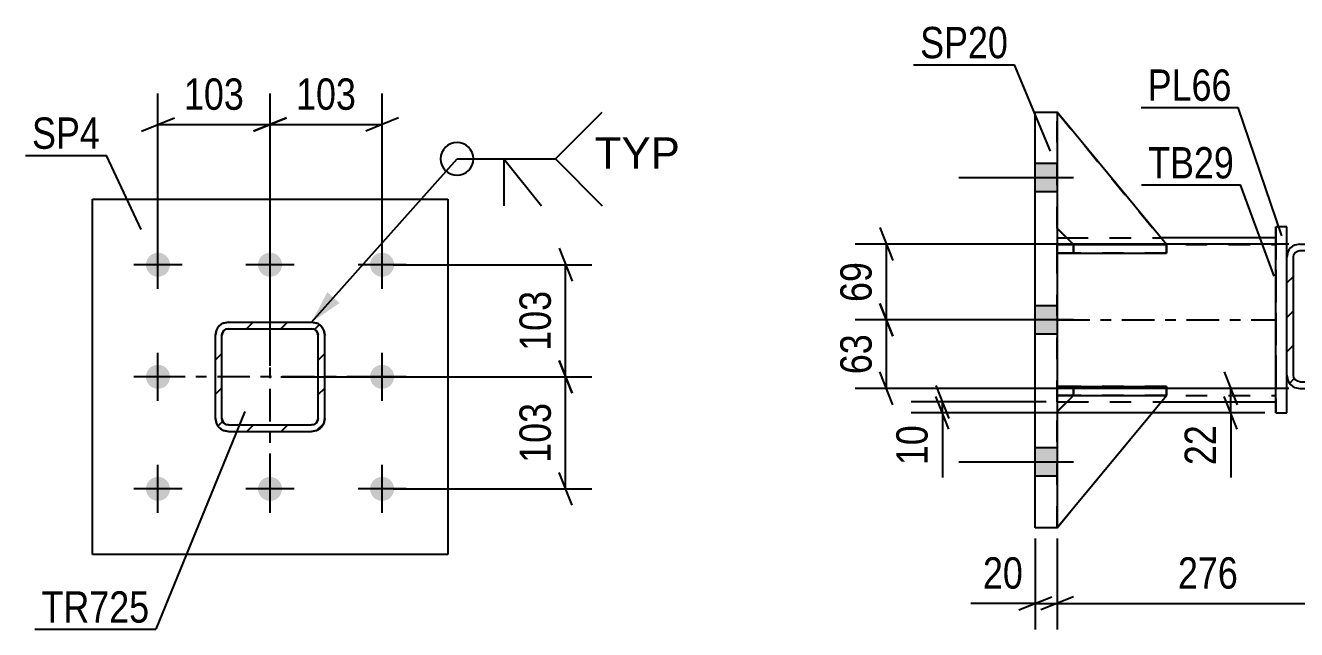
# Model space of a CAD drawing. Header units: millimetres. Extents: x 0 to 841, y 0 to 594.
# Drawn here: x 109.6 to 225.9, y 118.9 to 174.2 of the extents above; entities that cross this region are included whole.
import ezdxf

# ---------------------------------------------------------------- set-up
doc = ezdxf.new("R2010")
doc.units = ezdxf.units.MM
doc.linetypes.add('DXK_LINE_DOT2', pattern=[3.9198, 1.9599, -1.9599])
doc.linetypes.add('DXK_LINE_DOT3', pattern=[5.9187, 2.979, -0.9799, 0.9799, -0.9799])
doc.styles.add('Arial', font='arial.ttf', dxfattribs={"height": 0.2})
doc.styles.add('Arial Narrow', font='ARIALN.TTF', dxfattribs={"height": 0.2})

# ---------------------------------------------------------------- blocks, each defined once
blk = doc.blocks.new('Bolt-248143587-2748 - 2631')
at = {"linetype": 'Continuous'}
for points in [[(121.72, 151.18, -1), (121.72, 153.38, -1)], [(131.97, 151.18, -1), (131.97, 153.38, -1)], [(142.22, 151.18, -1), (142.22, 153.38, -1)], [(121.72, 140.93, -1), (121.72, 143.13, -1)], [(142.22, 140.93, -1), (142.22, 143.13, -1)], [(121.72, 130.68, -1), (121.72, 132.88, -1)], [(131.97, 130.68, -1), (131.97, 132.88, -1)], [(142.22, 130.68, -1), (142.22, 132.88, -1)]]:
    blk.add_hatch(color=1, dxfattribs=at).paths.add_polyline_path(points)
at = {"color": 1, "linetype": 'Continuous'}
for p, q in [((121.72, 150.08), (121.72, 154.48)), ((131.97, 150.08), (131.97, 154.48)), ((142.22, 150.08), (142.22, 154.48)), ((123.92, 152.28), (119.52, 152.28)), ((134.17, 152.28), (129.77, 152.28)), ((144.42, 152.28), (140.02, 152.28)), ((121.72, 139.83), (121.72, 144.23)), ((142.22, 139.83), (142.22, 144.23)), ((123.92, 142.03), (119.52, 142.03)), ((144.42, 142.03), (140.02, 142.03)), ((121.72, 129.58), (121.72, 133.98)), ((131.97, 129.58), (131.97, 133.98)), ((142.22, 129.58), (142.22, 133.98)), ((123.92, 131.78), (119.52, 131.78)), ((134.17, 131.78), (129.77, 131.78)), ((144.42, 131.78), (140.02, 131.78))]:
    blk.add_line(p, q, dxfattribs=at)
blk = doc.blocks.new('Part-248143587-2681 - 2631')
at = {"linetype": 'Continuous'}
h = blk.add_hatch(dxfattribs=at)
h.set_pattern_fill('', scale=0.7, style=0, pattern_type=0)
h.set_pattern_definition([(45, (136.229, 137.1182), (-1.57154, 1.57154), [])])
h.paths.add_polyline_path([(135.77, 137.03), (136.23, 137.12), (136.62, 137.38), (136.88, 137.77), (136.97, 138.23), (136.97, 145.83), (136.88, 146.29), (136.62, 146.68), (136.23, 146.94), (135.77, 147.03), (128.17, 147.03), (127.71, 146.94), (127.32, 146.68), (127.06, 146.29), (126.97, 145.83), (126.97, 138.23), (127.06, 137.77), (127.32, 137.38), (127.71, 137.12), (128.17, 137.03)])
h.paths.add_polyline_path([(128.17, 137.63), (127.94, 137.67), (127.75, 137.8), (127.62, 138), (127.57, 138.23), (127.57, 145.83), (127.62, 146.06), (127.75, 146.25), (127.94, 146.38), (128.17, 146.43), (135.77, 146.43), (136, 146.38), (136.19, 146.25), (136.32, 146.06), (136.37, 145.83), (136.37, 138.23), (136.32, 138), (136.19, 137.8), (136, 137.67), (135.77, 137.63)])
at = {"color": 7, "linetype": 'DXK_LINE_DOT3'}
for p, q in [((131.97, 132.03), (131.97, 152.03)), ((141.97, 142.03), (121.97, 142.03))]:
    blk.add_line(p, q, dxfattribs=at)
at = {"color": 7, "linetype": 'DXK_LINE_DOT2'}
for p, q in [((127.71, 146.94), (128.17, 147.03)), ((128.17, 147.03), (135.77, 147.03)), ((135.77, 147.03), (136.23, 146.94)), ((126.97, 145.83), (127.06, 146.29)), ((126.97, 138.23), (126.97, 145.83)), ((127.62, 146.06), (127.57, 145.83)), ((127.57, 138.23), (127.57, 145.83)), ((127.75, 146.25), (127.62, 146.06)), ((127.94, 146.38), (127.75, 146.25)), ((128.17, 146.43), (127.94, 146.38)), ((128.17, 146.43), (135.77, 146.43)), ((136, 146.38), (135.77, 146.43)), ((136.19, 146.25), (136, 146.38)), ((136.32, 146.06), (136.19, 146.25)), ((136.37, 145.83), (136.32, 146.06)), ((136.37, 138.23), (136.37, 145.83)), ((136.88, 146.29), (136.97, 145.83)), ((136.97, 138.23), (136.97, 145.83)), ((127.06, 137.77), (126.97, 138.23)), ((127.57, 138.23), (127.62, 138)), ((127.62, 138), (127.75, 137.8)), ((127.75, 137.8), (127.94, 137.67)), ((127.94, 137.67), (128.17, 137.63)), ((128.17, 137.63), (135.77, 137.63)), ((135.77, 137.63), (136, 137.67)), ((136, 137.67), (136.19, 137.8)), ((136.19, 137.8), (136.32, 138)), ((136.32, 138), (136.37, 138.23)), ((136.97, 138.23), (136.88, 137.77)), ((128.17, 137.03), (127.71, 137.12)), ((128.17, 137.03), (135.77, 137.03)), ((136.23, 137.12), (135.77, 137.03))]:
    blk.add_line(p, q, dxfattribs=at)
at = {"color": 2, "linetype": 'Continuous'}
for p, q in [((128.17, 147.03), (127.71, 146.94)), ((128.17, 147.03), (135.77, 147.03)), ((136.23, 146.94), (135.77, 147.03)), ((127.06, 146.29), (126.97, 145.83)), ((126.97, 138.23), (126.97, 145.83)), ((127.57, 145.83), (127.62, 146.06)), ((127.57, 138.23), (127.57, 145.83)), ((127.62, 146.06), (127.75, 146.25)), ((127.75, 146.25), (127.94, 146.38)), ((127.94, 146.38), (128.17, 146.43)), ((128.17, 146.43), (135.77, 146.43)), ((135.77, 146.43), (136, 146.38)), ((136, 146.38), (136.19, 146.25)), ((136.19, 146.25), (136.32, 146.06)), ((136.32, 146.06), (136.37, 145.83)), ((136.37, 138.23), (136.37, 145.83)), ((136.97, 145.83), (136.88, 146.29)), ((136.97, 138.23), (136.97, 145.83)), ((126.97, 138.23), (127.06, 137.77)), ((127.62, 138), (127.57, 138.23)), ((127.75, 137.8), (127.62, 138)), ((127.94, 137.67), (127.75, 137.8)), ((128.17, 137.63), (127.94, 137.67)), ((128.17, 137.63), (135.77, 137.63)), ((136, 137.67), (135.77, 137.63)), ((136.19, 137.8), (136, 137.67)), ((136.32, 138), (136.19, 137.8)), ((136.37, 138.23), (136.32, 138)), ((136.88, 137.77), (136.97, 138.23)), ((127.71, 137.12), (128.17, 137.03)), ((128.17, 137.03), (135.77, 137.03)), ((135.77, 137.03), (136.23, 137.12))]:
    blk.add_line(p, q, dxfattribs=at)
at = {"color": 7, "linetype": 'DXK_LINE_DOT2'}
for centre, start, end in [((128.17, 145.83), 112.5, 157.5), ((135.77, 145.83), 22.5, 67.5), ((128.17, 138.23), 202.5, 247.5), ((135.77, 138.23), 292.5, 337.5)]:
    blk.add_arc(centre, 1.2, start, end, dxfattribs=at)
at = {"color": 2, "linetype": 'Continuous'}
for centre, start, end in [((128.17, 145.83), 112.5, 157.5), ((135.77, 145.83), 22.5, 67.5), ((128.17, 138.23), 202.5, 247.5), ((135.77, 138.23), 292.5, 337.5)]:
    blk.add_arc(centre, 1.2, start, end, dxfattribs=at)
blk = doc.blocks.new('Part-248143587-2696 - 2631')
at = {"color": 2, "linetype": 'Continuous'}
for p, q in [((115.72, 125.78), (115.72, 158.28)), ((115.72, 158.28), (148.22, 158.28)), ((148.22, 158.28), (148.22, 125.78)), ((148.22, 125.78), (115.72, 125.78))]:
    blk.add_line(p, q, dxfattribs=at)
blk = doc.blocks.new('Part-248143587-2400 - 2365')
at = {"color": 7, "linetype": 'DXK_LINE_DOT2'}
for p, q in [((203.95, 154.13), (205.45, 154.13)), ((213.72, 154.13), (203.95, 154.13)), ((203.95, 154.13), (203.95, 154.13)), ((203.95, 154.13), (203.95, 153.33)), ((203.95, 154.13), (203.95, 153.33)), ((205.45, 154.13), (213.95, 154.13)), ((205.45, 154.13), (205.45, 153.33)), ((213.95, 154.13), (213.95, 153.33)), ((205.45, 153.33), (203.95, 153.33)), ((203.95, 153.33), (213.95, 153.33)), ((203.95, 153.33), (203.95, 153.33)), ((213.95, 153.33), (205.45, 153.33))]:
    blk.add_line(p, q, dxfattribs=at)
blk = doc.blocks.new('Part-248143587-2398 - 2365')
at = {"color": 2, "linetype": 'Continuous'}
for p, q in [((203.95, 153.33), (203.95, 154.13)), ((203.96, 154.13), (212.7, 154.13)), ((213.95, 154.13), (213.94, 154.13)), ((213.95, 153.33), (213.95, 154.13)), ((203.95, 153.33), (203.95, 153.33)), ((203.96, 153.33), (213.95, 153.33))]:
    blk.add_line(p, q, dxfattribs=at)
at = {"color": 7, "linetype": 'DXK_LINE_DOT2'}
for p, q in [((205.45, 154.13), (203.95, 154.13)), ((203.95, 154.13), (203.96, 154.13)), ((205.45, 153.33), (205.45, 154.13)), ((205.45, 154.13), (213.94, 154.13)), ((203.95, 153.33), (205.45, 153.33)), ((203.95, 153.33), (203.96, 153.33)), ((205.45, 153.33), (213.95, 153.33))]:
    blk.add_line(p, q, dxfattribs=at)
blk = doc.blocks.new('Bolt-248143587-2374 - 2365')
at = {"linetype": 'Continuous'}
for points in [[(203.96, 158.93), (203.96, 161.53), (201.96, 161.53), (201.96, 158.93)], [(203.96, 158.93), (203.96, 161.53), (201.96, 161.53), (201.96, 158.93)], [(203.96, 158.93), (203.96, 161.53), (201.96, 161.53), (201.96, 158.93)], [(203.96, 145.93), (203.96, 148.53), (201.96, 148.53), (201.96, 145.93)], [(203.96, 145.93), (203.96, 148.53), (201.96, 148.53), (201.96, 145.93)], [(203.96, 132.93), (203.96, 135.53), (201.96, 135.53), (201.96, 132.93)], [(203.96, 132.93), (203.96, 135.53), (201.96, 135.53), (201.96, 132.93)], [(203.96, 132.93), (203.96, 135.53), (201.96, 135.53), (201.96, 132.93)]]:
    blk.add_hatch(color=1, dxfattribs=at).paths.add_polyline_path(points)
at = {"color": 1, "linetype": 'Continuous'}
for p, q in [((203.96, 161.53), (201.96, 161.53)), ((203.96, 161.53), (201.96, 161.53)), ((203.96, 161.53), (201.96, 161.53)), ((205.46, 160.23), (194.96, 160.23)), ((205.46, 160.23), (194.96, 160.23)), ((205.46, 160.23), (194.96, 160.23)), ((203.96, 158.93), (201.96, 158.93)), ((203.96, 158.93), (201.96, 158.93)), ((203.96, 158.93), (201.96, 158.93)), ((203.96, 148.53), (201.96, 148.53)), ((203.96, 148.53), (201.96, 148.53)), ((205.46, 147.23), (194.96, 147.23)), ((205.46, 147.23), (194.96, 147.23)), ((203.96, 145.93), (201.96, 145.93)), ((203.96, 145.93), (201.96, 145.93)), ((203.96, 135.53), (201.96, 135.53)), ((203.96, 135.53), (201.96, 135.53)), ((203.96, 135.53), (201.96, 135.53)), ((205.46, 134.23), (194.96, 134.23)), ((205.46, 134.23), (194.96, 134.23)), ((205.46, 134.23), (194.96, 134.23)), ((203.96, 132.93), (201.96, 132.93)), ((203.96, 132.93), (201.96, 132.93)), ((203.96, 132.93), (201.96, 132.93))]:
    blk.add_line(p, q, dxfattribs=at)
blk = doc.blocks.new('Part-248143587-2401 - 2365')
at = {"color": 7, "linetype": 'DXK_LINE_DOT2'}
for p, q in [((203.95, 141.13), (205.45, 141.13)), ((213.95, 141.13), (203.95, 141.13)), ((203.95, 141.13), (203.95, 141.13)), ((203.95, 141.13), (203.95, 140.33)), ((203.95, 141.13), (203.95, 140.33)), ((205.45, 141.13), (213.95, 141.13)), ((205.45, 141.13), (205.45, 140.33)), ((213.95, 141.13), (213.95, 140.33)), ((205.45, 140.33), (203.95, 140.33)), ((203.95, 140.33), (213.95, 140.33)), ((203.95, 140.33), (203.95, 140.33)), ((213.95, 140.33), (205.45, 140.33))]:
    blk.add_line(p, q, dxfattribs=at)
blk = doc.blocks.new('Part-248143587-2397 - 2365')
at = {"color": 2, "linetype": 'Continuous'}
for p, q in [((201.96, 166.23), (203.96, 166.23)), ((201.96, 128.23), (201.96, 166.23)), ((203.96, 166.23), (203.96, 128.23)), ((203.96, 128.23), (201.96, 128.23))]:
    blk.add_line(p, q, dxfattribs=at)
blk = doc.blocks.new('Part-248143587-2399 - 2365')
at = {"color": 2, "linetype": 'Continuous'}
for p, q in [((203.95, 140.33), (203.95, 141.13)), ((203.96, 141.13), (213.95, 141.13)), ((213.95, 140.33), (213.95, 141.13)), ((203.95, 140.33), (203.95, 140.33)), ((203.96, 140.33), (213.95, 140.33))]:
    blk.add_line(p, q, dxfattribs=at)
at = {"color": 7, "linetype": 'DXK_LINE_DOT2'}
for p, q in [((205.45, 141.13), (203.95, 141.13)), ((203.95, 141.13), (203.96, 141.13)), ((205.45, 140.33), (205.45, 141.13)), ((213.95, 141.13), (205.45, 141.13)), ((203.95, 140.33), (205.45, 140.33)), ((203.95, 140.33), (203.96, 140.33)), ((205.45, 140.33), (213.95, 140.33))]:
    blk.add_line(p, q, dxfattribs=at)
blk = doc.blocks.new('Part-248143587-2468 - 2365')
at = {"linetype": 'Continuous'}
h = blk.add_hatch(dxfattribs=at)
h.set_pattern_fill('', scale=0.7, style=0, pattern_type=0)
h.set_pattern_definition([(45, (237.415, 141.0609), (-1.57154, 1.57154), [])])
h.paths.add_polyline_path([(236.96, 140.97), (237.42, 141.06), (237.8, 141.32), (238.06, 141.71), (238.16, 142.17), (238.16, 152.97), (238.06, 153.43), (237.8, 153.82), (237.42, 154.08), (236.96, 154.17), (226.16, 154.17), (225.7, 154.08), (225.31, 153.82), (225.05, 153.43), (224.96, 152.97), (224.96, 142.17), (225.05, 141.71), (225.31, 141.32), (225.7, 141.06), (226.16, 140.97)])
h.paths.add_polyline_path([(226.16, 141.57), (225.93, 141.62), (225.73, 141.75), (225.6, 141.94), (225.56, 142.17), (225.56, 152.97), (225.6, 153.2), (225.73, 153.39), (225.93, 153.52), (226.16, 153.57), (236.96, 153.57), (237.19, 153.52), (237.38, 153.39), (237.51, 153.2), (237.56, 152.97), (237.56, 142.17), (237.51, 141.94), (237.38, 141.75), (237.19, 141.62), (236.96, 141.57)])
blk.add_hatch(color=30, dxfattribs=at).paths.add_polyline_path([(231.56, 147.47, -1), (231.56, 147.67, -1)])
at = {"color": 2, "linetype": 'Continuous'}
for p, q in [((226.16, 154.17), (225.7, 154.08)), ((225.73, 153.39), (225.93, 153.52)), ((225.93, 153.52), (226.16, 153.57)), ((226.16, 154.17), (226.16, 154.17)), ((226.16, 154.17), (236.96, 154.17)), ((226.16, 153.57), (226.16, 153.57)), ((226.16, 153.57), (236.96, 153.57)), ((236.96, 154.17), (236.96, 154.17)), ((237.42, 154.08), (236.96, 154.17)), ((236.96, 153.57), (236.96, 153.57)), ((236.96, 153.57), (237.19, 153.52)), ((237.19, 153.52), (237.38, 153.39)), ((225.05, 153.43), (224.96, 152.97)), ((224.96, 152.97), (224.96, 152.97)), ((224.96, 142.17), (224.96, 152.97)), ((225.56, 152.97), (225.6, 153.2)), ((225.56, 152.97), (225.56, 152.97)), ((225.56, 142.17), (225.56, 152.97)), ((225.6, 153.2), (225.73, 153.39)), ((237.38, 153.39), (237.51, 153.2)), ((237.51, 153.2), (237.56, 152.97)), ((237.56, 152.97), (237.56, 152.97)), ((237.56, 142.17), (237.56, 152.97)), ((238.16, 152.97), (238.06, 153.43)), ((238.16, 152.97), (238.16, 152.97)), ((238.16, 142.17), (238.16, 152.97)), ((224.96, 142.17), (224.96, 142.17)), ((224.96, 142.17), (225.05, 141.71)), ((225.56, 142.17), (225.56, 142.17)), ((225.6, 141.94), (225.56, 142.17)), ((225.73, 141.75), (225.6, 141.94)), ((237.51, 141.94), (237.38, 141.75)), ((237.56, 142.17), (237.51, 141.94)), ((237.56, 142.17), (237.56, 142.17)), ((238.06, 141.71), (238.16, 142.17)), ((238.16, 142.17), (238.16, 142.17)), ((225.7, 141.06), (226.16, 140.97)), ((225.93, 141.62), (225.73, 141.75)), ((226.16, 141.57), (225.93, 141.62)), ((226.16, 141.57), (226.16, 141.57)), ((226.16, 141.57), (236.96, 141.57)), ((226.16, 140.97), (226.16, 140.97)), ((226.16, 140.97), (236.96, 140.97)), ((237.19, 141.62), (236.96, 141.57)), ((236.96, 141.57), (236.96, 141.57)), ((236.96, 140.97), (237.42, 141.06)), ((236.96, 140.97), (236.96, 140.97)), ((237.38, 141.75), (237.19, 141.62))]:
    blk.add_line(p, q, dxfattribs=at)
at = {"color": 7, "linetype": 'DXK_LINE_DOT3'}
blk.add_line((231.56, 147.57), (231.56, 147.57), dxfattribs=at)
at = {"color": 30, "linetype": 'DXK_LINE_DOT3'}
blk.add_line((231.56, 147.57), (231.56, 147.57), dxfattribs=at)
at = {"color": 30, "linetype": 'Continuous'}
blk.add_circle((231.56, 147.57), 0.1, dxfattribs=at)
at = {"color": 2, "linetype": 'Continuous'}
for centre, start, end in [((226.16, 152.97), 112.5, 157.5), ((236.96, 152.97), 22.5, 67.5), ((226.16, 142.17), 202.5, 247.5), ((236.96, 142.17), 292.5, 337.5)]:
    blk.add_arc(centre, 1.2, start, end, dxfattribs=at)
blk = doc.blocks.new('Part-248143587-2404 - 2365')
at = {"color": 2, "linetype": 'Continuous'}
for p, q in [((203.95, 166.23), (203.95, 166.23)), ((203.95, 166.23), (203.95, 166.23)), ((203.95, 166.23), (203.95, 166.23)), ((213.95, 154.12), (203.96, 166.23)), ((205.44, 154.13), (203.96, 155.62)), ((212.7, 154.12), (213.95, 154.12)), ((213.95, 154.12), (213.95, 154.12))]:
    blk.add_line(p, q, dxfattribs=at)
at = {"color": 7, "linetype": 'DXK_LINE_DOT2'}
for p, q in [((203.95, 155.62), (203.95, 166.23)), ((203.95, 166.23), (213.95, 154.12)), ((203.96, 166.23), (203.95, 166.23)), ((205.45, 154.12), (203.95, 155.62)), ((203.96, 155.62), (203.95, 155.62)), ((205.45, 154.12), (205.44, 154.13)), ((213.95, 154.12), (205.45, 154.12)), ((205.45, 154.12), (205.45, 154.12)), ((205.45, 154.12), (212.7, 154.12))]:
    blk.add_line(p, q, dxfattribs=at)
blk = doc.blocks.new('Part-248143587-2407 - 2365')
at = {"color": 7, "linetype": 'DXK_LINE_DOT2'}
for p, q in [((203.95, 155.62), (203.95, 166.23)), ((203.95, 166.23), (213.95, 154.12)), ((203.95, 166.23), (213.95, 154.12)), ((205.45, 154.12), (203.95, 155.62)), ((205.45, 154.12), (203.95, 155.62)), ((213.95, 154.12), (205.45, 154.12)), ((205.45, 154.12), (205.45, 154.12)), ((205.45, 154.12), (213.95, 154.12)), ((213.95, 154.12), (213.95, 154.12))]:
    blk.add_line(p, q, dxfattribs=at)
blk = doc.blocks.new('Part-248143587-2410 - 2365')
at = {"color": 7, "linetype": 'DXK_LINE_DOT2'}
for p, q in [((203.95, 138.82), (205.45, 140.32)), ((203.95, 128.23), (213.95, 140.32)), ((205.45, 140.32), (213.95, 140.32)), ((203.95, 138.82), (203.96, 138.83)), ((203.95, 128.23), (203.95, 138.82)), ((203.95, 128.23), (203.96, 128.24))]:
    blk.add_line(p, q, dxfattribs=at)
at = {"color": 2, "linetype": 'Continuous'}
for p, q in [((203.96, 138.83), (205.45, 140.32)), ((203.96, 128.24), (213.95, 140.32)), ((205.45, 140.32), (213.95, 140.32)), ((205.45, 140.32), (205.45, 140.32)), ((213.95, 140.32), (213.95, 140.32))]:
    blk.add_line(p, q, dxfattribs=at)
blk = doc.blocks.new('Part-248143587-2413 - 2365')
at = {"color": 7, "linetype": 'DXK_LINE_DOT2'}
for p, q in [((205.45, 140.32), (203.95, 138.82)), ((203.95, 128.23), (213.95, 140.32)), ((203.95, 138.82), (205.45, 140.32)), ((203.95, 128.23), (213.95, 140.32)), ((213.95, 140.32), (205.45, 140.32)), ((205.45, 140.32), (205.45, 140.32)), ((205.45, 140.32), (213.95, 140.32)), ((213.95, 140.32), (213.95, 140.32)), ((203.95, 138.82), (203.95, 128.23))]:
    blk.add_line(p, q, dxfattribs=at)
blk = doc.blocks.new('Part-248143587-2451 - 2365')
at = {"color": 2, "linetype": 'Continuous'}
for p, q in [((223.95, 138.73), (223.95, 155.73)), ((224.95, 155.73), (223.95, 155.73)), ((224.95, 138.73), (224.95, 155.73)), ((223.95, 138.73), (224.95, 138.73))]:
    blk.add_line(p, q, dxfattribs=at)
at = {"color": 7, "linetype": 'DXK_LINE_DOT2'}
for p, q in [((223.95, 155.73), (223.95, 138.73)), ((224.95, 138.73), (224.95, 155.73))]:
    blk.add_line(p, q, dxfattribs=at)
blk = doc.blocks.new('Part-248143587-2504 - 2365')
at = {"color": 2, "linetype": 'Continuous'}
for p, q in [((203.96, 154.73), (204.84, 154.73)), ((223.95, 154.73), (213.45, 154.73)), ((203.96, 139.73), (204.86, 139.73)), ((213.46, 139.73), (223.95, 139.73))]:
    blk.add_line(p, q, dxfattribs=at)
at = {"color": 7, "linetype": 'DXK_LINE_DOT2'}
for p, q in [((203.96, 139.73), (203.96, 154.73)), ((204.84, 154.73), (213.45, 154.73)), ((223.95, 154.73), (223.96, 154.73)), ((223.96, 154.73), (223.95, 154.73)), ((223.96, 154.73), (223.96, 139.73)), ((203.96, 154.13), (223.96, 154.13)), ((203.96, 140.33), (223.96, 140.33)), ((204.86, 139.73), (213.46, 139.73)), ((223.96, 139.73), (223.95, 139.73)), ((223.95, 139.73), (223.96, 139.73))]:
    blk.add_line(p, q, dxfattribs=at)
at = {"color": 7, "linetype": 'DXK_LINE_DOT3'}
blk.add_line((203.96, 147.23), (223.96, 147.23), dxfattribs=at)
blk = doc.blocks.new('StraightDimension-248143587-18133 - 2631')
at = {"color": 7, "linetype": 'Continuous'}
for p, q in [((121.72, 153.28), (121.72, 167.95)), ((131.97, 143.03), (131.97, 167.95)), ((120.22, 164.5), (123.22, 165.7)), ((121.72, 165.1), (131.97, 165.1)), ((133.47, 165.7), (130.47, 164.5))]:
    blk.add_line(p, q, dxfattribs=at)
at = {"color": 0}
blk.add_wipeout([(130.19, 165.85), (130.19, 170.05), (123.5, 170.05), (123.5, 165.85)], dxfattribs=at)
at = {"color": 3, "style": 'Arial Narrow'}
blk.add_text('103', height=2.863, dxfattribs=at).set_placement((124.1, 166.45))
blk = doc.blocks.new('StraightDimension-248143587-18086 - 2631')
at = {"color": 7, "linetype": 'Continuous'}
for p, q in [((158.4, 153.78), (159.6, 150.78)), ((143.22, 152.28), (161.4, 152.28)), ((159, 142.03), (159, 152.28)), ((159.6, 140.53), (158.4, 143.53)), ((132.96, 142.03), (161.4, 142.03))]:
    blk.add_line(p, q, dxfattribs=at)
at = {"color": 0}
blk.add_wipeout([(158.25, 150.49), (154.05, 150.49), (154.05, 143.81), (158.25, 143.81)], dxfattribs=at)
at = {"color": 3, "style": 'Arial Narrow'}
blk.add_text('103', height=2.863, rotation=90.0002, dxfattribs=at).set_placement((157.65, 144.41))
blk = doc.blocks.new('StraightDimension-248143587-18087 - 2631')
at = {"color": 7, "linetype": 'Continuous'}
for p, q in [((158.4, 143.53), (159.6, 140.53)), ((132.96, 142.03), (161.4, 142.03)), ((159, 131.78), (159, 142.03)), ((159.6, 130.28), (158.4, 133.28)), ((143.22, 131.78), (161.4, 131.78))]:
    blk.add_line(p, q, dxfattribs=at)
at = {"color": 0}
blk.add_wipeout([(158.25, 140.24), (154.05, 140.24), (154.05, 133.56), (158.25, 133.56)], dxfattribs=at)
at = {"color": 3, "style": 'Arial Narrow'}
blk.add_text('103', height=2.863, rotation=90.0002, dxfattribs=at).set_placement((157.65, 134.16))
blk = doc.blocks.new('StraightDimension-248143587-18132 - 2631')
at = {"color": 7, "linetype": 'Continuous'}
for p, q in [((131.97, 143.03), (131.97, 167.95)), ((142.22, 153.28), (142.22, 167.95)), ((130.47, 164.5), (133.47, 165.7)), ((131.97, 165.1), (142.22, 165.1)), ((143.72, 165.7), (140.72, 164.5))]:
    blk.add_line(p, q, dxfattribs=at)
at = {"color": 0}
blk.add_wipeout([(140.44, 165.85), (140.44, 170.05), (133.75, 170.05), (133.75, 165.85)], dxfattribs=at)
at = {"color": 3, "style": 'Arial Narrow'}
blk.add_text('103', height=2.863, dxfattribs=at).set_placement((134.35, 166.45))
blk = doc.blocks.new('StraightDimension-248143587-18350 - 2365')
at = {"color": 7, "linetype": 'Continuous'}
for p, q in [((219.23, 142.47), (220.43, 139.47)), ((225.16, 140.97), (216.98, 140.97)), ((219.83, 138.73), (219.83, 140.97)), ((220.43, 137.23), (219.23, 140.23)), ((222.95, 138.73), (216.98, 138.73)), ((219.83, 138.73), (219.83, 132.82)), ((219.83, 138.73), (219.83, 132.82))]:
    blk.add_line(p, q, dxfattribs=at)
at = {"color": 0}
blk.add_wipeout([(219.08, 138.2), (214.88, 138.2), (214.88, 133.35), (219.08, 133.35)], dxfattribs=at)
at = {"color": 3, "style": 'Arial Narrow'}
blk.add_text('22', height=2.863, rotation=90.0002, dxfattribs=at).set_placement((218.48, 133.95))
blk = doc.blocks.new('StraightDimension-248143587-18259 - 2365')
at = {"color": 7, "linetype": 'Continuous'}
for p, q in [((187.74, 148.73), (188.94, 145.73)), ((197.44, 147.23), (185.49, 147.23)), ((188.34, 140.97), (188.34, 147.23)), ((188.94, 139.47), (187.74, 142.47)), ((225.16, 140.97), (185.49, 140.97))]:
    blk.add_line(p, q, dxfattribs=at)
at = {"color": 0}
blk.add_wipeout([(187.59, 146.53), (183.39, 146.53), (183.39, 141.67), (187.59, 141.67)], dxfattribs=at)
at = {"color": 3, "style": 'Arial Narrow'}
blk.add_text('63', height=2.863, rotation=90.0002, dxfattribs=at).set_placement((186.99, 142.27))
blk = doc.blocks.new('StraightDimension-248143587-18372 - 2365')
at = {"color": 7, "linetype": 'Continuous'}
for p, q in [((192.86, 141.23), (194.06, 138.23)), ((202.96, 139.73), (190.61, 139.73)), ((194.06, 137.23), (192.86, 140.23)), ((193.46, 138.73), (193.46, 139.73)), ((222.96, 138.73), (190.61, 138.73)), ((193.46, 138.73), (193.46, 132.82)), ((193.46, 138.73), (193.46, 132.82))]:
    blk.add_line(p, q, dxfattribs=at)
at = {"color": 0}
blk.add_wipeout([(192.71, 138.2), (188.51, 138.2), (188.51, 133.35), (192.71, 133.35)], dxfattribs=at)
at = {"color": 3, "style": 'Arial Narrow'}
blk.add_text('10', height=2.863, rotation=90.0002, dxfattribs=at).set_placement((192.11, 133.95))
blk = doc.blocks.new('StraightDimension-248143587-18258 - 2365')
at = {"color": 7, "linetype": 'Continuous'}
for p, q in [((187.74, 155.67), (188.94, 152.67)), ((225.16, 154.17), (185.49, 154.17)), ((188.34, 147.23), (188.34, 154.17)), ((188.94, 145.73), (187.74, 148.73)), ((197.44, 147.23), (185.49, 147.23))]:
    blk.add_line(p, q, dxfattribs=at)
at = {"color": 0}
blk.add_wipeout([(187.59, 153.13), (183.39, 153.13), (183.39, 148.27), (187.59, 148.27)], dxfattribs=at)
at = {"color": 3, "style": 'Arial Narrow'}
blk.add_text('69', height=2.863, rotation=90.0002, dxfattribs=at).set_placement((186.99, 148.87))
blk = doc.blocks.new('StraightDimension-248143587-18301 - 2365')
at = {"color": 7, "linetype": 'Continuous'}
for p, q in [((231.56, 146.57), (231.56, 118.91)), ((203.96, 127.23), (203.96, 118.91)), ((205.46, 121.91), (202.46, 120.71)), ((203.96, 121.31), (231.56, 121.31)), ((230.06, 120.71), (233.06, 121.91))]:
    blk.add_line(p, q, dxfattribs=at)
at = {"color": 0}
blk.add_wipeout([(221.1, 122.06), (221.1, 126.26), (214.41, 126.26), (214.41, 122.06)], dxfattribs=at)
at = {"color": 3, "style": 'Arial Narrow'}
blk.add_text('276', height=2.863, dxfattribs=at).set_placement((215.01, 122.66))
blk = doc.blocks.new('StraightDimension-248143587-18302 - 2365')
at = {"color": 7, "linetype": 'Continuous'}
for p, q in [((201.96, 127.23), (201.96, 118.91)), ((203.96, 127.23), (203.96, 118.91)), ((201.96, 121.31), (196.05, 121.31)), ((201.96, 121.31), (196.05, 121.31)), ((200.46, 120.71), (203.46, 121.91)), ((201.96, 121.31), (203.96, 121.31)), ((205.46, 121.91), (202.46, 120.71))]:
    blk.add_line(p, q, dxfattribs=at)
at = {"color": 0}
blk.add_wipeout([(201.43, 122.06), (201.43, 126.26), (196.57, 126.26), (196.57, 122.06)], dxfattribs=at)
at = {"color": 3, "style": 'Arial Narrow'}
blk.add_text('20', height=2.863, dxfattribs=at).set_placement((197.17, 122.66))
blk = doc.blocks.new('Mark-248143587-2692 - 2631')
at = {"color": 30, "linetype": 'Continuous'}
for p in [(109.6, 162.28), (120.19, 155.5)]:
    blk.add_line(p, (117.01, 162.28), dxfattribs=at)
at = {"color": 0}
blk.add_wipeout([(116.41, 162.88), (116.41, 165.88), (110.2, 165.88), (110.2, 162.88)], dxfattribs=at)
blk.add_wipeout([(116.41, 162.88), (116.41, 165.88), (110.2, 165.88), (110.2, 162.88)], dxfattribs=at)
at = {"color": 3, "style": 'Arial Narrow'}
blk.add_text('SP4', height=2.863, dxfattribs=at).set_placement((110.2, 162.88))
blk = doc.blocks.new('WeldMark-248143587-2789 - 2631')
at = {"linetype": 'Continuous'}
blk.add_hatch(color=30, dxfattribs=at).paths.add_polyline_path([(138.33, 148.77), (135.77, 147.03), (137.21, 149.77)])
at = {"color": 30, "linetype": 'Continuous'}
for p, q in [((135.77, 147.03), (149.07, 161.96)), ((149.07, 161.96), (158.07, 161.96))]:
    blk.add_line(p, q, dxfattribs=at)
at = {"color": 3, "linetype": 'Continuous'}
for q in [(156.79, 157.67), (153.36, 157.67)]:
    blk.add_line((153.36, 161.96), q, dxfattribs=at)
for start, end in [(90, 270), (270, 90)]:
    blk.add_arc((149.07, 161.96), 1.5, start, end, dxfattribs=at)
at = {"color": 0, "linetype": 'Continuous'}
blk.add_wipeout([(169.45, 161.06), (169.45, 164.06), (161.67, 164.06), (161.67, 161.06)], dxfattribs=at)
blk.add_wipeout([(169.45, 161.06), (169.45, 164.06), (161.67, 164.06), (161.67, 161.06)], dxfattribs=at)
at = {"color": 3, "linetype": 'Continuous'}
for q in [(162.36, 166.24), (162.36, 157.67)]:
    blk.add_line((158.07, 161.96), q, dxfattribs=at)
at = {"color": 3, "linetype": 'Continuous', "style": 'Arial'}
blk.add_text('TYP', height=2.865, dxfattribs=at).set_placement((161.67, 161.06))
blk = doc.blocks.new('Mark-248143587-2677 - 2631')
at = {"color": 30, "linetype": 'Continuous'}
for p in [(129.66, 138.87), (110.47, 118.95)]:
    blk.add_line(p, (121.53, 118.95), dxfattribs=at)
at = {"color": 0}
blk.add_wipeout([(120.93, 119.55), (120.93, 122.55), (111.07, 122.55), (111.07, 119.55)], dxfattribs=at)
blk.add_wipeout([(120.93, 119.55), (120.93, 122.55), (111.07, 122.55), (111.07, 119.55)], dxfattribs=at)
at = {"color": 3, "style": 'Arial Narrow'}
blk.add_text('TR725', height=2.863, dxfattribs=at).set_placement((111.07, 119.55))
blk = doc.blocks.new('Mark-248143587-2393 - 2365')
at = {"color": 30, "linetype": 'Continuous'}
for p in [(190.83, 170.56), (203.34, 162.65)]:
    blk.add_line(p, (200.07, 170.56), dxfattribs=at)
at = {"color": 0}
blk.add_wipeout([(199.47, 171.16), (199.47, 174.16), (191.43, 174.16), (191.43, 171.16)], dxfattribs=at)
blk.add_wipeout([(199.47, 171.16), (199.47, 174.16), (191.43, 174.16), (191.43, 171.16)], dxfattribs=at)
at = {"color": 3, "style": 'Arial Narrow'}
blk.add_text('SP20', height=2.863, dxfattribs=at).set_placement((191.43, 171.16))
blk = doc.blocks.new('Mark-248143587-2447 - 2365')
at = {"color": 30, "linetype": 'Continuous'}
for p in [(211.64, 166.67), (224.51, 154.91)]:
    blk.add_line(p, (220.51, 166.67), dxfattribs=at)
at = {"color": 0}
blk.add_wipeout([(219.91, 167.27), (219.91, 170.27), (212.24, 170.27), (212.24, 167.27)], dxfattribs=at)
blk.add_wipeout([(219.91, 167.27), (219.91, 170.27), (212.24, 170.27), (212.24, 167.27)], dxfattribs=at)
at = {"color": 3, "style": 'Arial Narrow'}
blk.add_text('PL66', height=2.863, dxfattribs=at).set_placement((212.24, 167.27))
blk = doc.blocks.new('Mark-248143587-2500 - 2365')
at = {"color": 30, "linetype": 'Continuous'}
for p in [(211.68, 159.57), (223.82, 151.23)]:
    blk.add_line(p, (220.74, 159.57), dxfattribs=at)
at = {"color": 0}
blk.add_wipeout([(220.14, 160.17), (220.14, 163.17), (212.28, 163.17), (212.28, 160.17)], dxfattribs=at)
blk.add_wipeout([(220.14, 160.17), (220.14, 163.17), (212.28, 163.17), (212.28, 160.17)], dxfattribs=at)
at = {"color": 3, "style": 'Arial Narrow'}
blk.add_text('TB29', height=2.863, dxfattribs=at).set_placement((212.28, 160.17))

msp = doc.modelspace()

# ---------------------------------------------------------------- block references
for name in ['Part-248143587-2397 - 2365', 'Part-248143587-2404 - 2365', 'Part-248143587-2407 - 2365', 'Bolt-248143587-2374 - 2365', 'Part-248143587-2696 - 2631', 'Part-248143587-2504 - 2365', 'Part-248143587-2451 - 2365', 'Bolt-248143587-2748 - 2631', 'Part-248143587-2400 - 2365', 'Part-248143587-2398 - 2365', 'Part-248143587-2468 - 2365', 'Part-248143587-2681 - 2631', 'Part-248143587-2401 - 2365', 'Part-248143587-2399 - 2365', 'Part-248143587-2410 - 2365', 'Part-248143587-2413 - 2365']:
    msp.add_blockref(name, (0, 0))

# ---------------------------------------------------------------- next in the draw order: block references
for name in ['Mark-248143587-2393 - 2365', 'StraightDimension-248143587-18133 - 2631', 'StraightDimension-248143587-18350 - 2365', 'Mark-248143587-2677 - 2631']:
    msp.add_blockref(name, (0, 0))

# ---------------------------------------------------------------- next in the draw order: block references
for name in ['Mark-248143587-2692 - 2631', 'StraightDimension-248143587-18086 - 2631', 'StraightDimension-248143587-18259 - 2365']:
    msp.add_blockref(name, (0, 0))

# ---------------------------------------------------------------- next in the draw order: block references
for name in ['StraightDimension-248143587-18258 - 2365', 'StraightDimension-248143587-18087 - 2631', 'StraightDimension-248143587-18372 - 2365']:
    msp.add_blockref(name, (0, 0))

# ---------------------------------------------------------------- next in the draw order: block references
for name in ['StraightDimension-248143587-18132 - 2631', 'Mark-248143587-2447 - 2365', 'StraightDimension-248143587-18301 - 2365']:
    msp.add_blockref(name, (0, 0))

# ---------------------------------------------------------------- next in the draw order: block references
for name in ['WeldMark-248143587-2789 - 2631', 'Mark-248143587-2500 - 2365', 'StraightDimension-248143587-18302 - 2365']:
    msp.add_blockref(name, (0, 0))

doc.saveas('drawing.dxf')
